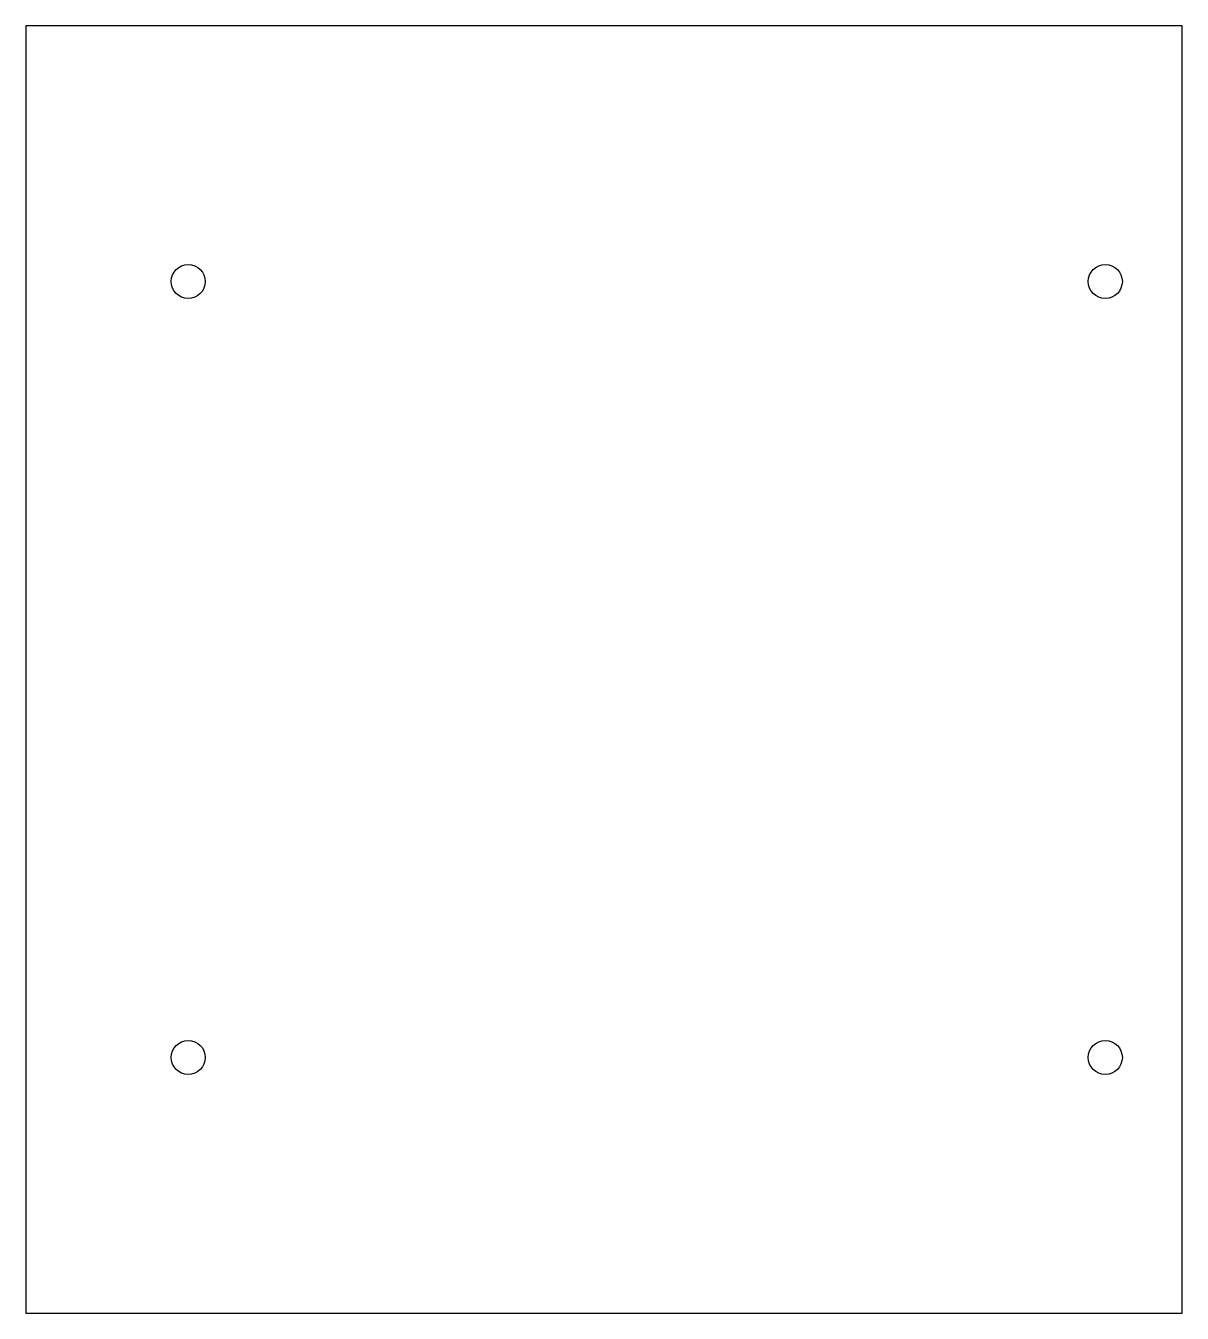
# Model space of a CAD drawing. Header units: inches. Extents: x -11.3 to 0, y -12.6 to 0.
import ezdxf

# ---------------------------------------------------------------- set-up
doc = ezdxf.new("R2010")
doc.units = ezdxf.units.IN
doc.header["$MEASUREMENT"] = 0

msp = doc.modelspace()

# ---------------------------------------------------------------- linework, layer by layer
msp.add_lwpolyline([(0, -12.559), (0, 0), (-11.275, 0), (-11.275, -12.559)], close=True)
for centre in [(-9.691, -2.495), (-0.75, -2.495), (-9.691, -10.064), (-0.75, -10.064)]:
    msp.add_circle(centre, 0.166)

doc.saveas('drawing.dxf')
